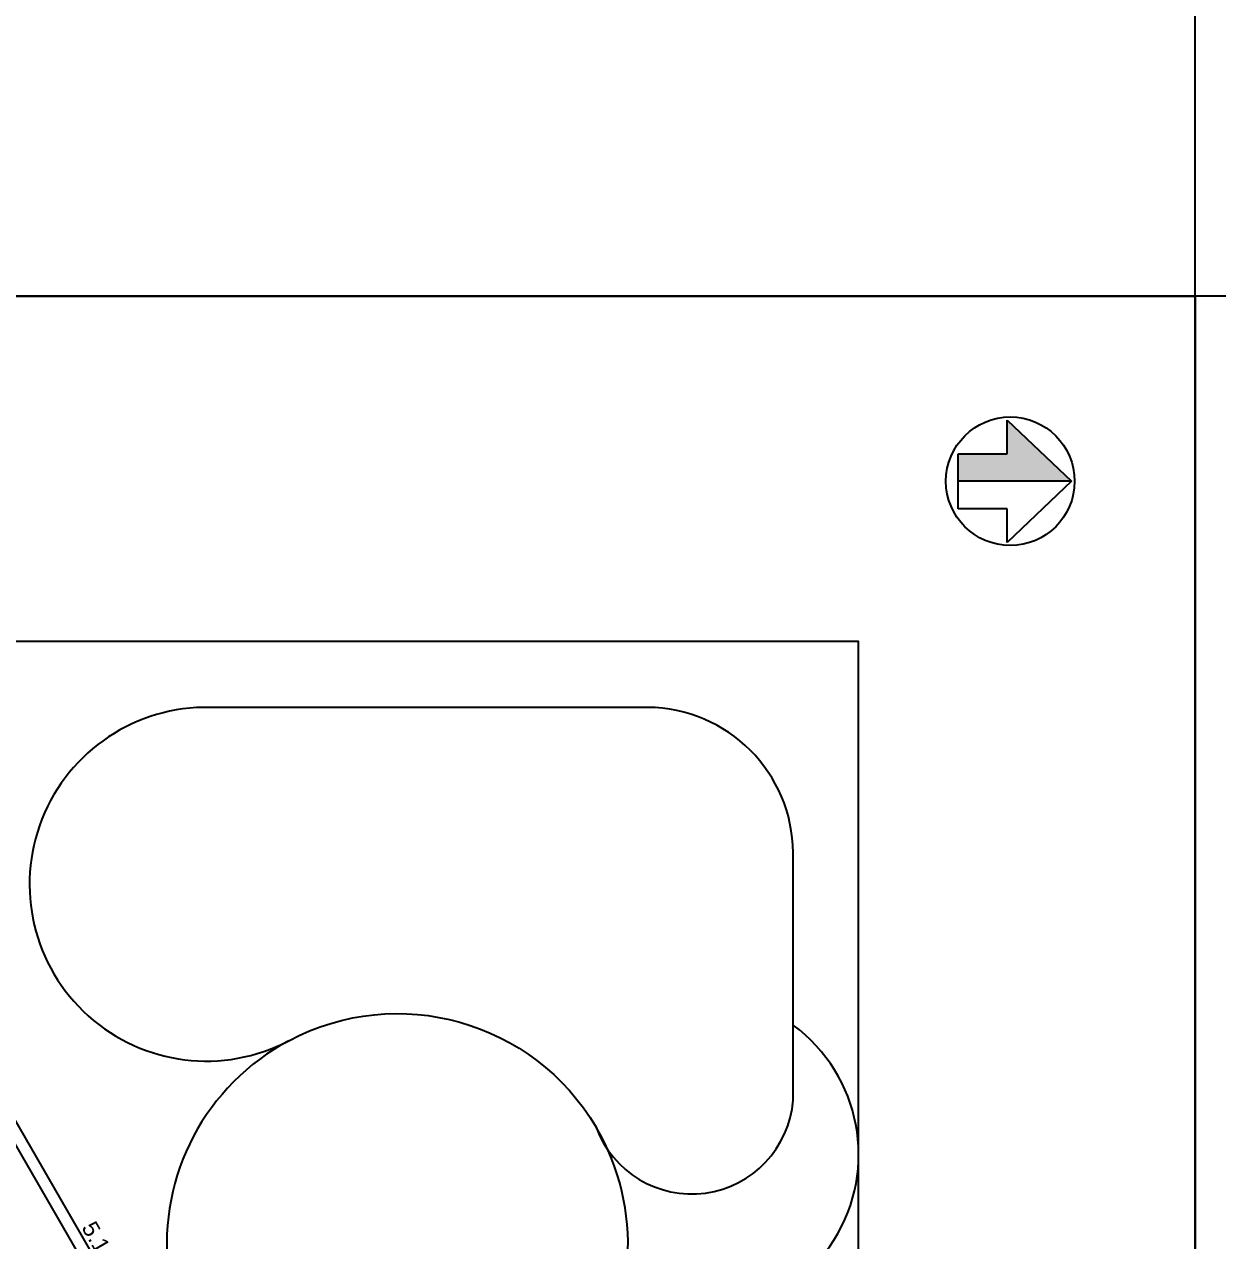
# Model space of a CAD drawing. Header units: metres. Extents: x 97 to 197, y 104 to 205.
# Drawn here: x 127.69 to 136.82, y 123.23 to 132.54 of the extents above; entities that cross this region are included whole.
import ezdxf

# ---------------------------------------------------------------- set-up
doc = ezdxf.new("R2010")
doc.units = ezdxf.units.M
doc.layers.get('0').update_dxf_attribs({"plot": 0})
doc.layers.add('01-Defpoints', color=7, linetype='Continuous', plot=False)
for name, color, linetype in [('14-ANOTAÇÃO', 7, 'Continuous'), ('15-COTAS', 14, 'Continuous'), ('7-PISO_INF', 253, 'Continuous'), ('TEXT', 1, 'Continuous')]:
    doc.layers.add(name, color=color, linetype=linetype)
doc.styles.get("Standard").update_dxf_attribs({"font": 'arial.ttf', "height": 2.5})
doc.dimstyles.new('COTA ANOTATIVA', dxfattribs={"dimtxt": 2.5, "dimasz": 2.5, "dimexe": 2, "dimexo": 1, "dimgap": 0.5, "dimtad": 1, "dimzin": 4, "dimdsep": 46, "dimtxsty": 'Standard', "dimblk": 'ARCHTICK', "dimcen": 1, "dimclrd": 256, "dimclre": 256, "dimclrt": 256, "dimazin": 0, "dimtfac": 1, "dimtofl": 0, "dimtmove": 1, "dimatfit": 3, "dimldrblk": 'DOT', "dimfxl": 2, "dimfxlon": 1, "dimtolj": 1, "dimtzin": 0, "dimarcsym": 0})

# ---------------------------------------------------------------- blocks, each defined once
blk = doc.blocks.new('SETA_NORTE')
h = blk.add_hatch(color=256)
h.dxf.hatch_style = 1
h.paths.add_polyline_path([(-4.22, -1.17), (-4.22, -8.67), (0, -8.67), (0, 8.67), (-9.37, -1.17)])
for p, q in [((-9.37, -1.17), (0, 8.67)), ((0, 8.67), (9.37, -1.17)), ((0, 8.67), (0, -8.67)), ((-4.22, -1.17), (-9.37, -1.17)), ((-4.22, -8.67), (-4.22, -1.17)), ((9.37, -1.17), (4.22, -1.17)), ((4.22, -1.17), (4.22, -8.67)), ((4.22, -8.67), (-4.22, -8.67))]:
    blk.add_line(p, q)
blk.add_circle((0, -0.7), 9.84)
blk = doc.blocks.new('NORTE')
at = {"layer": 'TEXT', "xscale": 0.09999999999999994, "yscale": 0.09999999999999994, "zscale": 0.09999999999999994}
blk.add_blockref('SETA_NORTE', (0, 0), dxfattribs=at)
blk = doc.blocks.new('_ArchTick')
at = {"color": 0, "linetype": 'ByBlock', "const_width": 0.15}
blk.add_lwpolyline([(-0.5, -0.5), (0.5, 0.5)], dxfattribs=at)
blk = doc.blocks.new('*D141')
at = {"layer": '01-Defpoints', "color": 0, "transparency": 16777216}
for p in [(125.3741, 124.5169), (129.4743, 120.9475), (127.9448, 120.0644)]:
    blk.add_point(p, dxfattribs=at)
at = {"layer": '15-COTAS', "lineweight": -2, "transparency": 16777216}
for p, q in [((126.817, 125.35), (126.9902, 125.45)), ((126.9036, 125.4), (129.4743, 120.9475)), ((129.3877, 120.8975), (129.5609, 120.9975))]:
    blk.add_line(p, q, dxfattribs=at)
at = {"layer": '15-COTAS', "lineweight": -2, "transparency": 16777216, "xscale": 0.125, "yscale": 0.125, "zscale": 0.125}
for p, rotation in [((126.9036, 125.4), 119.9999999999939), ((129.4743, 120.9475), 299.9999999999939)]:
    blk.add_blockref('_ArchTick', p, dxfattribs=dict(at, rotation=rotation))
at = {"layer": '15-COTAS', "transparency": 16777216, "insert": (128.2659, 123.2181), "char_height": 0.125, "attachment_point": 5, "rotation": 300}
blk.add_mtext('\\A1;5.14', dxfattribs=at)
blk = doc.blocks.new('_Dot')
at = {"color": 0, "linetype": 'ByBlock', "lineweight": -2}
blk.add_line((-0.5, 0), (-1, 0), dxfattribs=at)
at = {"color": 0, "linetype": 'ByBlock', "const_width": 0.5}
blk.add_lwpolyline([(-0.25, 0, 1), (0.25, 0, 1)], format="xyb", close=True, dxfattribs=at)

msp = doc.modelspace()

# ---------------------------------------------------------------- linework, layer by layer
for points in [[(116.6497, 130.4618), (136.6497, 130.4618), (136.6497, 155.4618), (116.6497, 155.4618)], [(116.6497, 105.4618), (136.6497, 105.4618), (136.6497, 130.4618), (116.6497, 130.4618)], [(136.6497, 105.4618), (156.6497, 105.4618), (156.6497, 130.4618), (136.6497, 130.4618)]]:
    msp.add_lwpolyline(points, close=True)
at = {"layer": '7-PISO_INF'}
msp.add_lwpolyline([(119.5639, 127.8201), (119.5639, 123.0072), (119.5639, 113.0755, 0.426655), (124.3095, 108.1035), (134.076, 108.1035), (134.076, 127.8201)], format="xyb", close=True, dxfattribs=at)
at = {"layer": '7-PISO_INF', "ltscale": 0.02}
msp.add_lwpolyline([(128.944, 122.472, -0.267949), (128.2647, 122.8641), (125.9221, 126.9217, -0.601836), (126.4853, 127.8201), (126.4853, 127.8201), (119.5639, 127.8201), (121.7663, 124.2788), (125.1615, 126.239), (128.1954, 120.9842)], format="xyb", dxfattribs=at)
at = {"layer": '7-PISO_INF', "ltscale": 0.1}
msp.add_lwpolyline([(133.5749, 124.3085), (133.5749, 126.2025, 0.410251), (132.4623, 127.3151), (129.1163, 127.3151, 1.291815), (129.7177, 124.7645, -0.401824), (132.0678, 124.1029, 0.805741), (133.5749, 124.3085, -0.339056)], format="xyb", dxfattribs=at)
at = {"layer": '7-PISO_INF', "ltscale": 0.02}
for centre, radius, start, end in [((132.8471, 123.8938), 1.229, 241.8176, 53.68094), ((130.5476, 123.2076), 1.7643, 118.06138, 30.49557)]:
    msp.add_arc(centre, radius, start, end, dxfattribs=at)

# ---------------------------------------------------------------- block references
at = {"layer": '14-ANOTAÇÃO', "xscale": 0.5, "yscale": 0.5, "zscale": 0.5, "rotation": 270}
msp.add_blockref('NORTE', (135.2714, 129.0458), dxfattribs=at)

# ---------------------------------------------------------------- dimensions: what is measured, and where the dimension line sits
at = {"layer": '15-COTAS'}
dim = msp.add_aligned_dim(p1=(125.3741, 124.5169), p2=(127.9448, 120.0644), distance=1.7662, dimstyle='COTA ANOTATIVA', dxfattribs=at)
dim.commit()
dim.dimension.update_dxf_attribs({"geometry": '*D141', "text_midpoint": (128.2659, 123.2181)})

doc.saveas('drawing.dxf')
